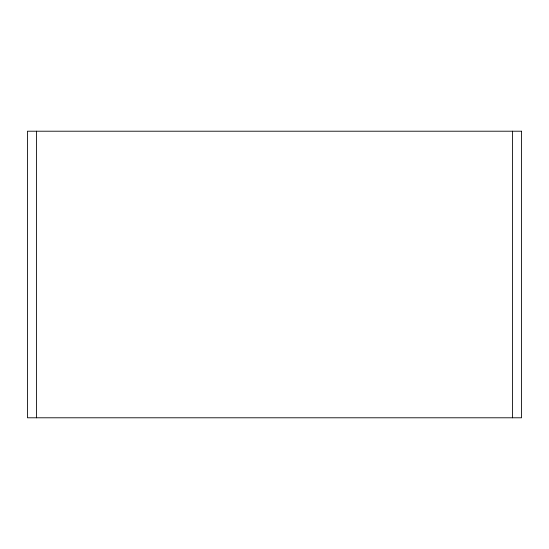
<?xml version="1.0" encoding="UTF-8"?>
<svg xmlns="http://www.w3.org/2000/svg" width="549" height="549" viewBox="0 0 549 549"><rect width="100%" height="100%" fill="white"/><g stroke="black" fill="none" stroke-linecap="round" stroke-linejoin="round"><path stroke-width="0.82" d="M512.409 131.211L512.409 417.789M36.591 131.211L36.591 417.789M521.55 131.211L27.45 131.211L27.45 417.789L521.55 417.789L521.55 131.211"/></g></svg>
